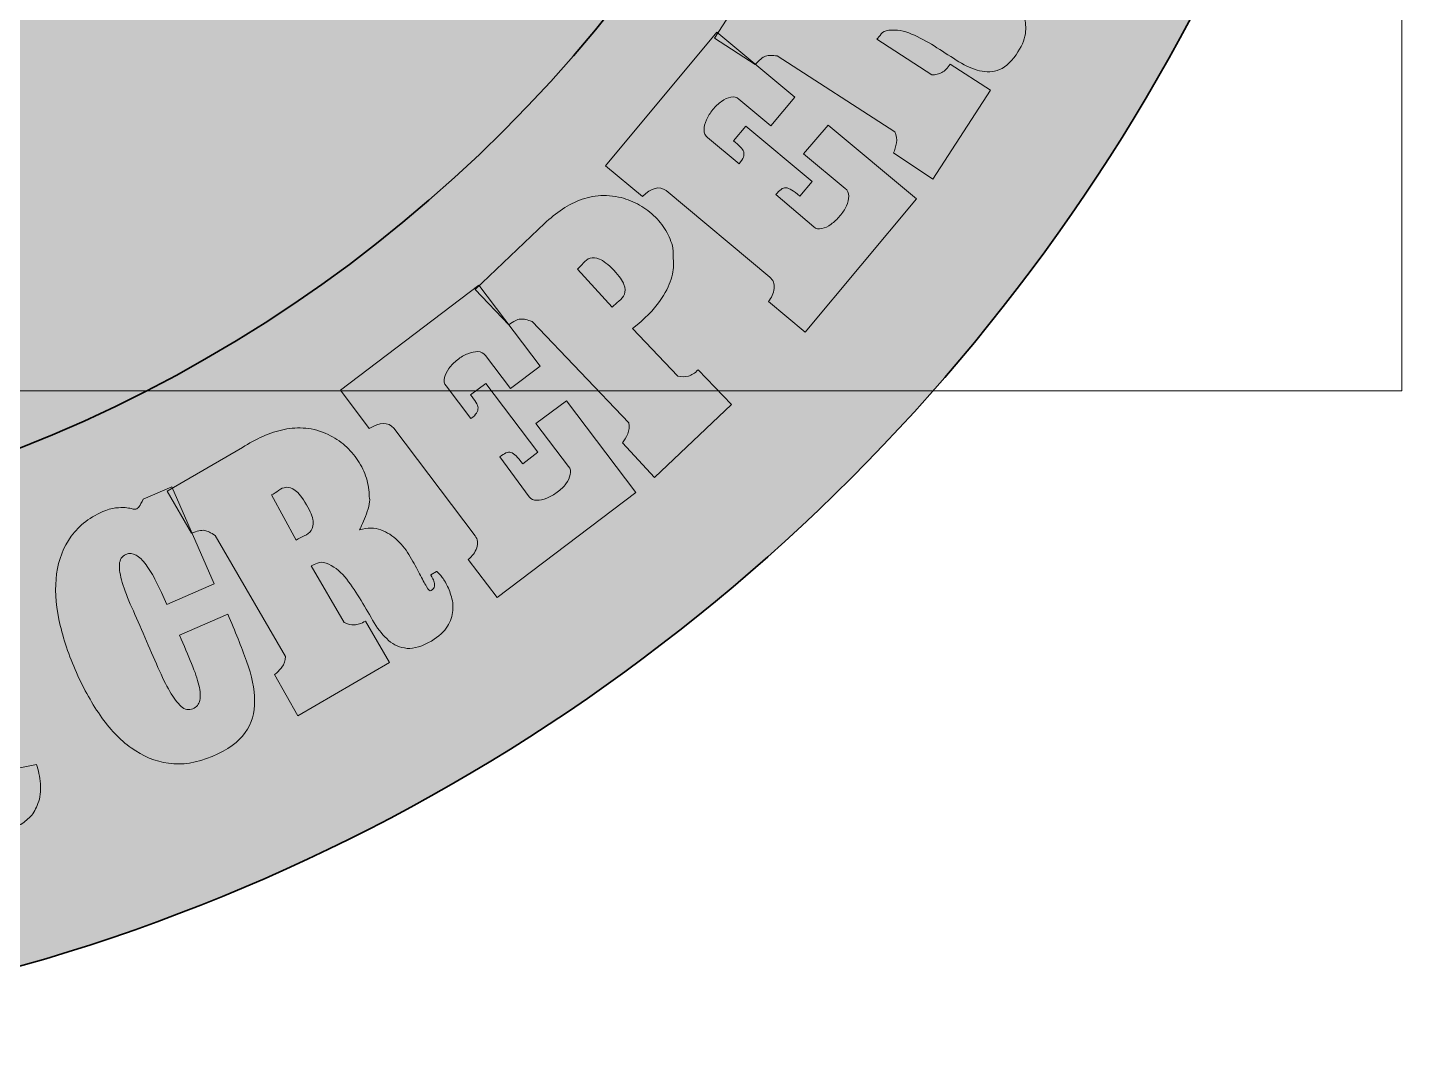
# Model space of a CAD drawing. Header units: millimetres. Extents: x 35 to 157, y -105 to -32.
# Drawn here: x 79.66 to 105.01, y -105.01 to -86.5 of the extents above; entities that cross this region are included whole.
import ezdxf

# ---------------------------------------------------------------- set-up
doc = ezdxf.new("R2010")
doc.units = ezdxf.units.MM
doc.header["$MEASUREMENT"] = 0
doc.layers.add('Layer 1', color=7, linetype='Continuous', lineweight=0)
picture_1 = doc.add_image_def('image1.png', size_in_pixel=(2001, 1330))

# ---------------------------------------------------------------- blocks, each defined once
blk = doc.blocks.new('Block_1')
at = {"layer": 'Layer 1'}
h = blk.add_hatch(color=250, dxfattribs=at)
h.dxf.hatch_style = 2
edge = h.paths.add_edge_path()
edge.add_spline(control_points=[(94.632, -85.755), (94.505, -85.672), (94.405, -85.625), (94.332, -85.614), (94.26, -85.603), (94.202, -85.611), (94.16, -85.638), (94.117, -85.665), (94.083, -85.703), (94.06, -85.753), (94.036, -85.803), (94.009, -85.848), (93.979, -85.887), (93.979, -85.887), (94.759, -86.416), (94.759, -86.416), (94.788, -86.372), (94.82, -86.327), (94.856, -86.28), (94.892, -86.235), (94.914, -86.186), (94.922, -86.134), (94.931, -86.083), (94.914, -86.026), (94.874, -85.965), (94.835, -85.903), (94.754, -85.833), (94.632, -85.755)], knot_values=[0, 0, 0, 0, 1, 1, 1, 2, 2, 2, 3, 3, 3, 4, 4, 4, 5, 5, 5, 6, 6, 6, 7, 7, 7, 8, 8, 8, 9, 9, 9, 9], degree=3, periodic=0)
edge = h.paths.add_edge_path()
edge.add_spline(control_points=[(93.11, -85.35), (93.186, -85.227), (93.267, -85.111), (93.355, -85.001), (93.442, -84.892), (93.538, -84.795), (93.643, -84.712), (93.748, -84.628), (93.862, -84.561), (93.987, -84.512), (94.111, -84.462), (94.251, -84.434), (94.405, -84.429), (94.529, -84.426), (94.651, -84.439), (94.77, -84.47), (94.889, -84.5), (95.001, -84.546), (95.107, -84.606), (95.213, -84.666), (95.308, -84.739), (95.391, -84.824), (95.475, -84.91), (95.541, -85.004), (95.592, -85.108), (95.617, -85.129), (95.637, -85.167), (95.653, -85.223), (95.669, -85.28), (95.681, -85.341), (95.689, -85.407), (95.696, -85.473), (95.702, -85.536), (95.704, -85.597), (95.708, -85.657), (95.709, -85.701), (95.709, -85.726), (95.819, -85.621), (95.936, -85.561), (96.058, -85.548), (96.18, -85.534), (96.3, -85.546), (96.419, -85.583), (96.538, -85.62), (96.652, -85.674), (96.762, -85.745), (96.869, -85.814), (96.966, -85.88), (97.053, -85.943), (97.141, -86.005), (97.214, -86.057), (97.272, -86.097), (97.33, -86.136), (97.367, -86.145), (97.382, -86.121), (97.405, -86.085), (97.411, -86.052), (97.399, -86.021), (97.387, -85.991), (97.37, -85.964), (97.346, -85.943), (97.322, -85.921), (97.299, -85.904), (97.276, -85.891), (97.252, -85.878), (97.242, -85.87), (97.244, -85.867), (97.244, -85.867), (97.31, -85.765), (97.31, -85.765), (97.314, -85.759), (97.341, -85.767), (97.393, -85.787), (97.445, -85.808), (97.503, -85.841), (97.569, -85.886), (97.635, -85.93), (97.7, -85.987), (97.767, -86.057), (97.833, -86.127), (97.882, -86.209), (97.915, -86.301), (97.947, -86.394), (97.956, -86.498), (97.94, -86.613), (97.924, -86.729), (97.867, -86.856), (97.769, -86.995), (97.659, -87.151), (97.544, -87.246), (97.423, -87.281), (97.302, -87.316), (97.179, -87.315), (97.055, -87.276), (96.93, -87.238), (96.803, -87.176), (96.672, -87.092), (96.539, -87.006), (96.404, -86.92), (96.269, -86.834), (96.133, -86.749), (95.996, -86.676), (95.856, -86.615), (95.717, -86.554), (95.577, -86.531), (95.438, -86.546), (95.373, -86.555), (95.327, -86.577), (95.299, -86.614), (95.271, -86.651), (95.244, -86.683), (95.217, -86.712), (95.217, -86.712), (96.226, -87.364), (96.226, -87.364), (96.297, -87.364), (96.359, -87.35), (96.411, -87.32), (96.464, -87.291), (96.514, -87.24), (96.562, -87.166), (96.562, -87.166), (97.299, -87.643), (97.299, -87.643), (97.299, -87.643), (96.245, -89.273), (96.245, -89.273), (96.245, -89.273), (95.522, -88.794), (95.522, -88.794), (95.549, -88.739), (95.568, -88.678), (95.578, -88.609), (95.589, -88.541), (95.58, -88.474), (95.55, -88.408), (95.55, -88.408), (93.395, -87.015), (93.395, -87.015), (93.348, -87.01), (93.308, -87.007), (93.275, -87.007), (93.242, -87.006), (93.21, -87.011), (93.18, -87.021), (93.151, -87.031), (93.121, -87.049), (93.092, -87.074), (93.063, -87.1), (93.03, -87.132), (92.992, -87.171), (92.992, -87.171), (92.246, -86.688), (92.246, -86.688), (92.246, -86.688), (93.11, -85.35), (93.11, -85.35)], knot_values=[0, 0, 0, 0, 1, 1, 1, 2, 2, 2, 3, 3, 3, 4, 4, 4, 5, 5, 5, 6, 6, 6, 7, 7, 7, 8, 8, 8, 9, 9, 9, 10, 10, 10, 11, 11, 11, 12, 12, 12, 13, 13, 13, 14, 14, 14, 15, 15, 15, 16, 16, 16, 17, 17, 17, 18, 18, 18, 19, 19, 19, 20, 20, 20, 21, 21, 21, 22, 22, 22, 23, 23, 23, 24, 24, 24, 25, 25, 25, 26, 26, 26, 27, 27, 27, 28, 28, 28, 29, 29, 29, 30, 30, 30, 31, 31, 31, 32, 32, 32, 33, 33, 33, 34, 34, 34, 35, 35, 35, 36, 36, 36, 37, 37, 37, 38, 38, 38, 39, 39, 39, 40, 40, 40, 41, 41, 41, 42, 42, 42, 43, 43, 43, 44, 44, 44, 45, 45, 45, 46, 46, 46, 47, 47, 47, 48, 48, 48, 49, 49, 49, 50, 50, 50, 51, 51, 51, 52, 52, 52, 52], degree=3, periodic=0)
h = blk.add_hatch(color=250, dxfattribs=at)
h.dxf.hatch_style = 2
edge = h.paths.add_edge_path()
edge.add_spline(control_points=[(92.29, -86.581), (92.29, -86.581), (93.717, -87.771), (93.717, -87.771), (93.717, -87.771), (93.279, -88.295), (93.279, -88.295), (93.279, -88.295), (92.694, -87.807), (92.694, -87.807), (92.651, -87.771), (92.601, -87.759), (92.546, -87.77), (92.491, -87.781), (92.434, -87.807), (92.375, -87.848), (92.316, -87.888), (92.262, -87.938), (92.214, -87.999), (92.165, -88.06), (92.127, -88.123), (92.097, -88.188), (92.068, -88.253), (92.054, -88.315), (92.054, -88.373), (92.054, -88.43), (92.076, -88.477), (92.119, -88.513), (92.119, -88.513), (92.696, -88.994), (92.696, -88.994), (92.737, -88.945), (92.764, -88.904), (92.776, -88.871), (92.787, -88.837), (92.789, -88.805), (92.78, -88.774), (92.771, -88.744), (92.75, -88.713), (92.717, -88.681), (92.684, -88.649), (92.643, -88.612), (92.595, -88.571), (92.595, -88.571), (92.818, -88.303), (92.818, -88.303), (92.818, -88.303), (94.034, -89.316), (94.034, -89.316), (94.034, -89.316), (93.81, -89.585), (93.81, -89.585), (93.75, -89.535), (93.7, -89.497), (93.659, -89.472), (93.618, -89.447), (93.582, -89.434), (93.552, -89.431), (93.521, -89.429), (93.492, -89.439), (93.464, -89.462), (93.436, -89.484), (93.405, -89.516), (93.371, -89.557), (93.371, -89.557), (94.064, -90.147), (94.064, -90.147), (94.105, -90.181), (94.153, -90.192), (94.21, -90.18), (94.266, -90.167), (94.323, -90.14), (94.38, -90.098), (94.438, -90.057), (94.492, -90.007), (94.543, -89.948), (94.594, -89.889), (94.634, -89.828), (94.662, -89.764), (94.69, -89.701), (94.704, -89.64), (94.704, -89.582), (94.704, -89.525), (94.682, -89.478), (94.638, -89.442), (94.638, -89.442), (93.878, -88.808), (93.878, -88.808), (93.878, -88.808), (94.33, -88.282), (94.33, -88.282), (94.33, -88.282), (95.948, -89.631), (95.948, -89.631), (95.948, -89.631), (93.908, -92.078), (93.908, -92.078), (93.908, -92.078), (93.234, -91.516), (93.234, -91.516), (93.292, -91.445), (93.327, -91.365), (93.336, -91.277), (93.346, -91.188), (93.319, -91.118), (93.257, -91.066), (93.257, -91.066), (91.358, -89.484), (91.358, -89.484), (91.233, -89.393), (91.088, -89.428), (90.925, -89.591), (90.925, -89.591), (90.25, -89.029), (90.25, -89.029), (90.25, -89.029), (92.29, -86.581), (92.29, -86.581)], knot_values=[0, 0, 0, 0, 1, 1, 1, 2, 2, 2, 3, 3, 3, 4, 4, 4, 5, 5, 5, 6, 6, 6, 7, 7, 7, 8, 8, 8, 9, 9, 9, 10, 10, 10, 11, 11, 11, 12, 12, 12, 13, 13, 13, 14, 14, 14, 15, 15, 15, 16, 16, 16, 17, 17, 17, 18, 18, 18, 19, 19, 19, 20, 20, 20, 21, 21, 21, 22, 22, 22, 23, 23, 23, 24, 24, 24, 25, 25, 25, 26, 26, 26, 27, 27, 27, 28, 28, 28, 29, 29, 29, 30, 30, 30, 31, 31, 31, 32, 32, 32, 33, 33, 33, 34, 34, 34, 35, 35, 35, 36, 36, 36, 37, 37, 37, 38, 38, 38, 39, 39, 39, 39], degree=3, periodic=0)
h = blk.add_hatch(color=250, dxfattribs=at)
h.dxf.hatch_style = 2
edge = h.paths.add_edge_path()
edge.add_spline(control_points=[(90.4, -90.943), (90.295, -90.834), (90.209, -90.765), (90.141, -90.737), (90.073, -90.709), (90.015, -90.704), (89.967, -90.72), (89.92, -90.736), (89.878, -90.766), (89.844, -90.809), (89.809, -90.852), (89.773, -90.889), (89.734, -90.92), (89.734, -90.92), (90.369, -91.616), (90.369, -91.616), (90.408, -91.58), (90.45, -91.543), (90.495, -91.507), (90.541, -91.471), (90.574, -91.428), (90.594, -91.38), (90.614, -91.332), (90.611, -91.273), (90.587, -91.204), (90.562, -91.135), (90.5, -91.048), (90.4, -90.943)], knot_values=[0, 0, 0, 0, 1, 1, 1, 2, 2, 2, 3, 3, 3, 4, 4, 4, 5, 5, 5, 6, 6, 6, 7, 7, 7, 8, 8, 8, 9, 9, 9, 9], degree=3, periodic=0)
edge = h.paths.add_edge_path()
edge.add_spline(control_points=[(89.014, -90.196), (89.116, -90.094), (89.223, -89.999), (89.333, -89.913), (89.444, -89.827), (89.56, -89.756), (89.681, -89.699), (89.802, -89.642), (89.929, -89.603), (90.061, -89.584), (90.194, -89.565), (90.336, -89.571), (90.488, -89.602), (90.609, -89.627), (90.725, -89.669), (90.833, -89.726), (90.941, -89.783), (91.04, -89.854), (91.129, -89.937), (91.218, -90.02), (91.294, -90.113), (91.355, -90.215), (91.416, -90.318), (91.459, -90.425), (91.484, -90.538), (91.485, -90.606), (91.488, -90.686), (91.495, -90.78), (91.501, -90.874), (91.487, -90.982), (91.45, -91.105), (91.413, -91.227), (91.343, -91.364), (91.238, -91.515), (91.133, -91.666), (90.969, -91.831), (90.746, -92.011), (90.746, -92.011), (91.575, -92.88), (91.575, -92.88), (91.644, -92.896), (91.708, -92.897), (91.766, -92.88), (91.824, -92.864), (91.884, -92.826), (91.948, -92.765), (91.948, -92.765), (92.555, -93.401), (92.555, -93.401), (92.555, -93.401), (91.149, -94.741), (91.149, -94.741), (91.149, -94.741), (90.558, -94.106), (90.558, -94.106), (90.596, -94.059), (90.629, -94.004), (90.655, -93.94), (90.682, -93.876), (90.688, -93.809), (90.675, -93.738), (90.675, -93.738), (88.903, -91.881), (88.903, -91.881), (88.859, -91.865), (88.82, -91.853), (88.788, -91.845), (88.756, -91.837), (88.724, -91.834), (88.693, -91.837), (88.662, -91.84), (88.629, -91.85), (88.595, -91.868), (88.561, -91.886), (88.521, -91.91), (88.475, -91.939), (88.475, -91.939), (87.862, -91.295), (87.862, -91.295), (87.862, -91.295), (89.014, -90.196), (89.014, -90.196)], knot_values=[0, 0, 0, 0, 1, 1, 1, 2, 2, 2, 3, 3, 3, 4, 4, 4, 5, 5, 5, 6, 6, 6, 7, 7, 7, 8, 8, 8, 9, 9, 9, 10, 10, 10, 11, 11, 11, 12, 12, 12, 13, 13, 13, 14, 14, 14, 15, 15, 15, 16, 16, 16, 17, 17, 17, 18, 18, 18, 19, 19, 19, 20, 20, 20, 21, 21, 21, 22, 22, 22, 23, 23, 23, 24, 24, 24, 25, 25, 25, 26, 26, 26, 27, 27, 27, 27], degree=3, periodic=0)
h = blk.add_hatch(color=250, dxfattribs=at)
h.dxf.hatch_style = 2
edge = h.paths.add_edge_path()
edge.add_spline(control_points=[(87.931, -91.218), (87.931, -91.218), (89.052, -92.699), (89.052, -92.699), (89.052, -92.699), (88.508, -93.11), (88.508, -93.11), (88.508, -93.11), (88.048, -92.503), (88.048, -92.503), (88.014, -92.458), (87.968, -92.435), (87.912, -92.433), (87.856, -92.432), (87.794, -92.444), (87.727, -92.47), (87.661, -92.496), (87.597, -92.533), (87.536, -92.581), (87.476, -92.63), (87.424, -92.682), (87.381, -92.739), (87.337, -92.796), (87.309, -92.853), (87.297, -92.909), (87.284, -92.965), (87.294, -93.016), (87.329, -93.061), (87.329, -93.061), (87.782, -93.66), (87.782, -93.66), (87.833, -93.622), (87.868, -93.587), (87.887, -93.557), (87.906, -93.527), (87.915, -93.496), (87.913, -93.464), (87.911, -93.433), (87.898, -93.398), (87.873, -93.359), (87.848, -93.32), (87.816, -93.275), (87.778, -93.225), (87.778, -93.225), (88.056, -93.014), (88.056, -93.014), (88.056, -93.014), (89.011, -94.275), (89.011, -94.275), (89.011, -94.275), (88.733, -94.486), (88.733, -94.486), (88.686, -94.425), (88.645, -94.377), (88.611, -94.343), (88.577, -94.309), (88.545, -94.288), (88.516, -94.279), (88.487, -94.27), (88.456, -94.273), (88.424, -94.289), (88.392, -94.304), (88.354, -94.328), (88.312, -94.36), (88.312, -94.36), (88.853, -95.092), (88.853, -95.092), (88.885, -95.134), (88.93, -95.156), (88.988, -95.156), (89.046, -95.157), (89.107, -95.143), (89.173, -95.116), (89.238, -95.088), (89.302, -95.052), (89.365, -95.006), (89.428, -94.961), (89.481, -94.91), (89.523, -94.854), (89.564, -94.798), (89.591, -94.743), (89.604, -94.686), (89.617, -94.63), (89.607, -94.58), (89.572, -94.534), (89.572, -94.534), (88.975, -93.746), (88.975, -93.746), (88.975, -93.746), (89.534, -93.336), (89.534, -93.336), (89.534, -93.336), (90.805, -95.015), (90.805, -95.015), (90.805, -95.015), (88.265, -96.937), (88.265, -96.937), (88.265, -96.937), (87.735, -96.237), (87.735, -96.237), (87.808, -96.182), (87.86, -96.112), (87.889, -96.028), (87.918, -95.944), (87.908, -95.869), (87.859, -95.805), (87.859, -95.805), (86.368, -93.834), (86.368, -93.834), (86.266, -93.717), (86.117, -93.719), (85.921, -93.841), (85.921, -93.841), (85.391, -93.14), (85.391, -93.14), (85.391, -93.14), (87.931, -91.218), (87.931, -91.218)], knot_values=[0, 0, 0, 0, 1, 1, 1, 2, 2, 2, 3, 3, 3, 4, 4, 4, 5, 5, 5, 6, 6, 6, 7, 7, 7, 8, 8, 8, 9, 9, 9, 10, 10, 10, 11, 11, 11, 12, 12, 12, 13, 13, 13, 14, 14, 14, 15, 15, 15, 16, 16, 16, 17, 17, 17, 18, 18, 18, 19, 19, 19, 20, 20, 20, 21, 21, 21, 22, 22, 22, 23, 23, 23, 24, 24, 24, 25, 25, 25, 26, 26, 26, 27, 27, 27, 28, 28, 28, 29, 29, 29, 30, 30, 30, 31, 31, 31, 32, 32, 32, 33, 33, 33, 34, 34, 34, 35, 35, 35, 36, 36, 36, 37, 37, 37, 38, 38, 38, 39, 39, 39, 39], degree=3, periodic=0)
h = blk.add_hatch(color=250, dxfattribs=at)
h.dxf.hatch_style = 2
edge = h.paths.add_edge_path()
edge.add_spline(control_points=[(84.77, -95.236), (84.694, -95.105), (84.626, -95.018), (84.566, -94.975), (84.506, -94.932), (84.452, -94.913), (84.401, -94.918), (84.351, -94.923), (84.304, -94.942), (84.26, -94.975), (84.216, -95.009), (84.172, -95.037), (84.128, -95.058), (84.128, -95.058), (84.583, -95.884), (84.583, -95.884), (84.629, -95.857), (84.678, -95.831), (84.731, -95.806), (84.784, -95.782), (84.826, -95.749), (84.856, -95.706), (84.887, -95.664), (84.898, -95.606), (84.891, -95.533), (84.883, -95.46), (84.843, -95.361), (84.77, -95.236)], knot_values=[0, 0, 0, 0, 1, 1, 1, 2, 2, 2, 3, 3, 3, 4, 4, 4, 5, 5, 5, 6, 6, 6, 7, 7, 7, 8, 8, 8, 9, 9, 9, 9], degree=3, periodic=0)
edge = h.paths.add_edge_path()
edge.add_spline(control_points=[(83.596, -94.186), (83.719, -94.111), (83.845, -94.044), (83.972, -93.986), (84.1, -93.928), (84.229, -93.885), (84.36, -93.858), (84.491, -93.831), (84.624, -93.823), (84.757, -93.835), (84.891, -93.848), (85.028, -93.886), (85.168, -93.952), (85.28, -94.005), (85.382, -94.072), (85.475, -94.153), (85.567, -94.234), (85.646, -94.326), (85.713, -94.427), (85.781, -94.529), (85.832, -94.637), (85.868, -94.75), (85.904, -94.864), (85.92, -94.979), (85.918, -95.095), (85.931, -95.124), (85.932, -95.168), (85.921, -95.225), (85.909, -95.283), (85.892, -95.343), (85.869, -95.405), (85.846, -95.467), (85.822, -95.526), (85.797, -95.581), (85.772, -95.637), (85.754, -95.676), (85.743, -95.699), (85.889, -95.655), (86.019, -95.654), (86.134, -95.698), (86.249, -95.741), (86.351, -95.806), (86.44, -95.893), (86.53, -95.98), (86.607, -96.08), (86.673, -96.193), (86.737, -96.302), (86.793, -96.405), (86.843, -96.501), (86.892, -96.596), (86.934, -96.675), (86.968, -96.737), (87.002, -96.799), (87.031, -96.823), (87.055, -96.809), (87.092, -96.787), (87.112, -96.76), (87.116, -96.728), (87.119, -96.695), (87.115, -96.664), (87.104, -96.634), (87.092, -96.604), (87.079, -96.577), (87.064, -96.555), (87.05, -96.533), (87.044, -96.522), (87.047, -96.52), (87.047, -96.52), (87.152, -96.459), (87.152, -96.459), (87.158, -96.455), (87.18, -96.474), (87.216, -96.516), (87.253, -96.558), (87.29, -96.614), (87.329, -96.683), (87.367, -96.753), (87.4, -96.834), (87.427, -96.926), (87.454, -97.018), (87.461, -97.113), (87.448, -97.211), (87.436, -97.308), (87.396, -97.404), (87.329, -97.5), (87.263, -97.596), (87.154, -97.684), (87.004, -97.763), (86.836, -97.852), (86.69, -97.885), (86.566, -97.861), (86.442, -97.838), (86.333, -97.78), (86.24, -97.69), (86.146, -97.6), (86.061, -97.487), (85.983, -97.353), (85.903, -97.216), (85.822, -97.078), (85.739, -96.94), (85.657, -96.802), (85.568, -96.675), (85.471, -96.558), (85.374, -96.441), (85.26, -96.357), (85.129, -96.307), (85.068, -96.285), (85.016, -96.285), (84.975, -96.305), (84.933, -96.325), (84.894, -96.341), (84.857, -96.354), (84.857, -96.354), (85.461, -97.393), (85.461, -97.393), (85.525, -97.425), (85.587, -97.44), (85.646, -97.438), (85.706, -97.436), (85.774, -97.413), (85.851, -97.368), (85.851, -97.368), (86.292, -98.128), (86.292, -98.128), (86.292, -98.128), (84.614, -99.104), (84.614, -99.104), (84.614, -99.104), (84.186, -98.349), (84.186, -98.349), (84.235, -98.312), (84.279, -98.266), (84.32, -98.21), (84.361, -98.154), (84.383, -98.089), (84.386, -98.018), (84.386, -98.018), (83.096, -95.799), (83.096, -95.799), (83.056, -95.774), (83.022, -95.753), (82.992, -95.737), (82.963, -95.722), (82.933, -95.712), (82.902, -95.708), (82.87, -95.703), (82.836, -95.706), (82.799, -95.715), (82.762, -95.725), (82.717, -95.738), (82.666, -95.756), (82.666, -95.756), (82.219, -94.987), (82.219, -94.987), (82.219, -94.987), (83.596, -94.186), (83.596, -94.186)], knot_values=[0, 0, 0, 0, 1, 1, 1, 2, 2, 2, 3, 3, 3, 4, 4, 4, 5, 5, 5, 6, 6, 6, 7, 7, 7, 8, 8, 8, 9, 9, 9, 10, 10, 10, 11, 11, 11, 12, 12, 12, 13, 13, 13, 14, 14, 14, 15, 15, 15, 16, 16, 16, 17, 17, 17, 18, 18, 18, 19, 19, 19, 20, 20, 20, 21, 21, 21, 22, 22, 22, 23, 23, 23, 24, 24, 24, 25, 25, 25, 26, 26, 26, 27, 27, 27, 28, 28, 28, 29, 29, 29, 30, 30, 30, 31, 31, 31, 32, 32, 32, 33, 33, 33, 34, 34, 34, 35, 35, 35, 36, 36, 36, 37, 37, 37, 38, 38, 38, 39, 39, 39, 40, 40, 40, 41, 41, 41, 42, 42, 42, 43, 43, 43, 44, 44, 44, 45, 45, 45, 46, 46, 46, 47, 47, 47, 48, 48, 48, 49, 49, 49, 50, 50, 50, 51, 51, 51, 52, 52, 52, 52], degree=3, periodic=0)
h = blk.add_hatch(color=250, dxfattribs=at)
h.dxf.hatch_style = 2
edge = h.paths.add_edge_path()
edge.add_spline(control_points=[(82.213, -97.063), (82.147, -96.911), (82.082, -96.772), (82.019, -96.648), (81.955, -96.524), (81.893, -96.42), (81.832, -96.337), (81.771, -96.254), (81.71, -96.195), (81.649, -96.16), (81.587, -96.125), (81.526, -96.121), (81.464, -96.147), (81.39, -96.179), (81.35, -96.24), (81.344, -96.329), (81.339, -96.418), (81.356, -96.53), (81.397, -96.664), (81.438, -96.798), (81.496, -96.95), (81.571, -97.119), (81.646, -97.288), (81.726, -97.47), (81.81, -97.664), (81.894, -97.858), (81.974, -98.043), (82.05, -98.218), (82.125, -98.389), (82.197, -98.536), (82.267, -98.657), (82.337, -98.779), (82.406, -98.87), (82.475, -98.93), (82.543, -98.991), (82.615, -99.005), (82.689, -98.973), (82.76, -98.942), (82.803, -98.891), (82.818, -98.819), (82.833, -98.747), (82.827, -98.656), (82.8, -98.544), (82.773, -98.433), (82.728, -98.301), (82.666, -98.147), (82.603, -97.994), (82.529, -97.82), (82.445, -97.625), (82.445, -97.625), (83.329, -97.243), (83.329, -97.243), (83.464, -97.553), (83.579, -97.841), (83.674, -98.105), (83.769, -98.37), (83.818, -98.611), (83.82, -98.829), (83.823, -99.047), (83.765, -99.241), (83.649, -99.411), (83.532, -99.58), (83.33, -99.726), (83.044, -99.846), (82.758, -99.966), (82.492, -100.008), (82.246, -99.973), (81.999, -99.937), (81.772, -99.844), (81.562, -99.692), (81.352, -99.541), (81.161, -99.341), (80.99, -99.092), (80.819, -98.844), (80.666, -98.564), (80.531, -98.253), (80.397, -97.942), (80.298, -97.637), (80.236, -97.337), (80.173, -97.038), (80.159, -96.759), (80.194, -96.502), (80.228, -96.245), (80.317, -96.016), (80.461, -95.815), (80.605, -95.614), (80.815, -95.456), (81.092, -95.34), (81.183, -95.312), (81.261, -95.295), (81.324, -95.291), (81.387, -95.287), (81.44, -95.287), (81.48, -95.293), (81.521, -95.298), (81.554, -95.305), (81.579, -95.313), (81.604, -95.322), (81.626, -95.323), (81.646, -95.316), (81.666, -95.309), (81.686, -95.293), (81.706, -95.267), (81.725, -95.241), (81.75, -95.197), (81.781, -95.134), (81.781, -95.134), (82.305, -94.907), (82.305, -94.907), (82.305, -94.907), (83.077, -96.688), (83.077, -96.688), (83.077, -96.688), (82.213, -97.063), (82.213, -97.063)], knot_values=[0, 0, 0, 0, 1, 1, 1, 2, 2, 2, 3, 3, 3, 4, 4, 4, 5, 5, 5, 6, 6, 6, 7, 7, 7, 8, 8, 8, 9, 9, 9, 10, 10, 10, 11, 11, 11, 12, 12, 12, 13, 13, 13, 14, 14, 14, 15, 15, 15, 16, 16, 16, 17, 17, 17, 18, 18, 18, 19, 19, 19, 20, 20, 20, 21, 21, 21, 22, 22, 22, 23, 23, 23, 24, 24, 24, 25, 25, 25, 26, 26, 26, 27, 27, 27, 28, 28, 28, 29, 29, 29, 30, 30, 30, 31, 31, 31, 32, 32, 32, 33, 33, 33, 34, 34, 34, 35, 35, 35, 36, 36, 36, 37, 37, 37, 38, 38, 38, 38], degree=3, periodic=0)
h = blk.add_hatch(color=250, dxfattribs=at)
h.dxf.hatch_style = 2
edge = h.paths.add_edge_path()
edge.add_spline(control_points=[(77.077, -97.502), (77.048, -97.517), (77.02, -97.536), (76.994, -97.559), (76.967, -97.583), (76.944, -97.608), (76.926, -97.635), (76.907, -97.662), (76.898, -97.69), (76.896, -97.719), (76.895, -97.749), (76.907, -97.777), (76.932, -97.803), (76.932, -97.803), (77.249, -98.151), (77.249, -98.151), (77.292, -98.067), (77.322, -97.984), (77.337, -97.903), (77.352, -97.823), (77.352, -97.751), (77.337, -97.69), (77.323, -97.628), (77.293, -97.579), (77.249, -97.543), (77.205, -97.508), (77.148, -97.494), (77.077, -97.502)], knot_values=[0, 0, 0, 0, 1, 1, 1, 2, 2, 2, 3, 3, 3, 4, 4, 4, 5, 5, 5, 6, 6, 6, 7, 7, 7, 8, 8, 8, 9, 9, 9, 9], degree=3, periodic=0)
edge = h.paths.add_edge_path()
edge.add_spline(control_points=[(76.842, -99.732), (76.842, -99.732), (76.761, -99.819), (76.761, -99.819), (76.761, -99.819), (76.698, -99.912), (76.698, -99.912), (76.669, -100.037), (76.671, -100.16), (76.703, -100.283), (76.735, -100.402), (76.789, -100.516), (76.865, -100.624), (76.95, -100.74), (77.053, -100.83), (77.175, -100.894), (77.296, -100.959), (77.43, -100.981), (77.578, -100.96), (77.613, -100.94), (77.644, -100.916), (77.671, -100.889), (77.699, -100.861), (77.725, -100.821), (77.751, -100.766), (77.751, -100.766), (76.842, -99.732), (76.842, -99.732)], knot_values=[0, 0, 0, 0, 1, 1, 1, 2, 2, 2, 3, 3, 3, 4, 4, 4, 5, 5, 5, 6, 6, 6, 7, 7, 7, 8, 8, 8, 9, 9, 9, 9], degree=3, periodic=0)
edge = h.paths.add_edge_path()
edge.add_spline(control_points=[(77.521, -97.05), (77.575, -97.09), (77.627, -97.131), (77.677, -97.173), (77.726, -97.214), (77.771, -97.26), (77.811, -97.309), (77.852, -97.359), (77.889, -97.415), (77.922, -97.477), (77.955, -97.54), (77.983, -97.615), (78.006, -97.704), (78.031, -97.811), (78.036, -97.91), (78.022, -98.001), (78.008, -98.092), (77.983, -98.18), (77.947, -98.264), (77.911, -98.349), (77.872, -98.431), (77.829, -98.512), (77.787, -98.592), (77.749, -98.672), (77.714, -98.75), (77.714, -98.75), (78.048, -99.122), (78.048, -99.122), (78.066, -99.037), (78.091, -98.949), (78.124, -98.858), (78.156, -98.767), (78.199, -98.682), (78.253, -98.602), (78.306, -98.522), (78.372, -98.454), (78.45, -98.396), (78.528, -98.34), (78.623, -98.303), (78.736, -98.288), (78.86, -98.273), (78.969, -98.284), (79.063, -98.322), (79.156, -98.359), (79.238, -98.419), (79.308, -98.503), (79.343, -98.541), (79.376, -98.587), (79.405, -98.642), (79.434, -98.696), (79.456, -98.752), (79.471, -98.81), (79.486, -98.865), (79.494, -98.919), (79.495, -98.973), (79.497, -99.028), (79.488, -99.074), (79.469, -99.112), (79.442, -99.174), (79.402, -99.226), (79.35, -99.269), (79.297, -99.312), (79.235, -99.342), (79.165, -99.357), (79.094, -99.372), (79.015, -99.369), (78.93, -99.348), (78.844, -99.327), (78.755, -99.283), (78.665, -99.216), (78.639, -99.285), (78.622, -99.332), (78.615, -99.358), (78.607, -99.383), (78.601, -99.405), (78.596, -99.423), (78.592, -99.44), (78.586, -99.464), (78.579, -99.493), (78.572, -99.522), (78.557, -99.574), (78.533, -99.65), (78.533, -99.65), (79.124, -100.227), (79.124, -100.227), (79.165, -100.282), (79.199, -100.317), (79.229, -100.333), (79.259, -100.349), (79.285, -100.356), (79.306, -100.354), (79.327, -100.352), (79.342, -100.344), (79.351, -100.328), (79.36, -100.313), (79.365, -100.302), (79.367, -100.294), (79.385, -100.282), (79.395, -100.254), (79.396, -100.21), (79.397, -100.165), (79.398, -100.123), (79.398, -100.083), (79.398, -100.083), (79.823, -99.992), (79.823, -99.992), (79.84, -100.042), (79.856, -100.099), (79.87, -100.16), (79.885, -100.222), (79.895, -100.285), (79.899, -100.35), (79.903, -100.415), (79.902, -100.478), (79.895, -100.54), (79.887, -100.602), (79.872, -100.658), (79.849, -100.708), (79.819, -100.803), (79.775, -100.883), (79.715, -100.946), (79.655, -101.01), (79.585, -101.064), (79.506, -101.108), (79.427, -101.153), (79.34, -101.19), (79.248, -101.218), (79.155, -101.246), (79.061, -101.269), (78.967, -101.287), (78.904, -101.296), (78.842, -101.293), (78.781, -101.276), (78.72, -101.259), (78.659, -101.237), (78.597, -101.21), (78.535, -101.182), (78.475, -101.152), (78.416, -101.118), (78.358, -101.084), (78.302, -101.055), (78.248, -101.029), (78.222, -101.098), (78.171, -101.171), (78.095, -101.25), (78.02, -101.328), (77.929, -101.402), (77.825, -101.469), (77.721, -101.537), (77.608, -101.593), (77.486, -101.636), (77.364, -101.679), (77.245, -101.7), (77.128, -101.698), (76.951, -101.694), (76.785, -101.65), (76.63, -101.567), (76.475, -101.484), (76.356, -101.375), (76.273, -101.24), (76.177, -101.113), (76.101, -100.973), (76.047, -100.821), (75.992, -100.67), (75.964, -100.53), (75.963, -100.403), (75.958, -100.287), (75.971, -100.177), (76.004, -100.072), (76.036, -99.967), (76.08, -99.865), (76.134, -99.769), (76.189, -99.672), (76.251, -99.58), (76.321, -99.492), (76.391, -99.404), (76.46, -99.32), (76.53, -99.239), (76.401, -99.11), (76.296, -98.965), (76.216, -98.806), (76.135, -98.647), (76.082, -98.483), (76.058, -98.314), (76.033, -98.145), (76.037, -97.976), (76.068, -97.807), (76.1, -97.638), (76.164, -97.479), (76.259, -97.33), (76.32, -97.241), (76.402, -97.163), (76.507, -97.097), (76.612, -97.031), (76.724, -96.983), (76.844, -96.953), (76.963, -96.923), (77.083, -96.915), (77.204, -96.928), (77.324, -96.942), (77.43, -96.983), (77.521, -97.05)], knot_values=[0, 0, 0, 0, 1, 1, 1, 2, 2, 2, 3, 3, 3, 4, 4, 4, 5, 5, 5, 6, 6, 6, 7, 7, 7, 8, 8, 8, 9, 9, 9, 10, 10, 10, 11, 11, 11, 12, 12, 12, 13, 13, 13, 14, 14, 14, 15, 15, 15, 16, 16, 16, 17, 17, 17, 18, 18, 18, 19, 19, 19, 20, 20, 20, 21, 21, 21, 22, 22, 22, 23, 23, 23, 24, 24, 24, 25, 25, 25, 26, 26, 26, 27, 27, 27, 28, 28, 28, 29, 29, 29, 30, 30, 30, 31, 31, 31, 32, 32, 32, 33, 33, 33, 34, 34, 34, 35, 35, 35, 36, 36, 36, 37, 37, 37, 38, 38, 38, 39, 39, 39, 40, 40, 40, 41, 41, 41, 42, 42, 42, 43, 43, 43, 44, 44, 44, 45, 45, 45, 46, 46, 46, 47, 47, 47, 48, 48, 48, 49, 49, 49, 50, 50, 50, 51, 51, 51, 52, 52, 52, 53, 53, 53, 54, 54, 54, 55, 55, 55, 56, 56, 56, 57, 57, 57, 58, 58, 58, 59, 59, 59, 60, 60, 60, 61, 61, 61, 62, 62, 62, 63, 63, 63, 64, 64, 64, 65, 65, 65, 66, 66, 66, 67, 67, 67, 67], degree=3, periodic=0)
for points, knots in [([(93.11, -85.35), (93.186, -85.227), (93.267, -85.111), (93.355, -85.001), (93.442, -84.892), (93.538, -84.795), (93.643, -84.712), (93.748, -84.628), (93.862, -84.561), (93.987, -84.512), (94.111, -84.462), (94.251, -84.434), (94.405, -84.429), (94.529, -84.426), (94.651, -84.439), (94.77, -84.47), (94.889, -84.5), (95.001, -84.546), (95.107, -84.606), (95.213, -84.666), (95.308, -84.739), (95.391, -84.824), (95.475, -84.91), (95.541, -85.004), (95.592, -85.108), (95.617, -85.129), (95.637, -85.167), (95.653, -85.223), (95.669, -85.28), (95.681, -85.341), (95.689, -85.407), (95.696, -85.473), (95.702, -85.536), (95.704, -85.597), (95.708, -85.657), (95.709, -85.701), (95.709, -85.726), (95.819, -85.621), (95.936, -85.561), (96.058, -85.548), (96.18, -85.534), (96.3, -85.546), (96.419, -85.583), (96.538, -85.62), (96.652, -85.674), (96.762, -85.745), (96.869, -85.814), (96.966, -85.88), (97.053, -85.943), (97.141, -86.005), (97.214, -86.057), (97.272, -86.097), (97.33, -86.136), (97.367, -86.145), (97.382, -86.121), (97.405, -86.085), (97.411, -86.052), (97.399, -86.021), (97.387, -85.991), (97.37, -85.964), (97.346, -85.943), (97.322, -85.921), (97.299, -85.904), (97.276, -85.891), (97.252, -85.878), (97.242, -85.87), (97.244, -85.867), (97.244, -85.867), (97.31, -85.765), (97.31, -85.765), (97.314, -85.759), (97.341, -85.767), (97.393, -85.787), (97.445, -85.808), (97.503, -85.841), (97.569, -85.886), (97.635, -85.93), (97.7, -85.987), (97.767, -86.057), (97.833, -86.127), (97.882, -86.209), (97.915, -86.301), (97.947, -86.394), (97.956, -86.498), (97.94, -86.613), (97.924, -86.729), (97.867, -86.856), (97.769, -86.995), (97.659, -87.151), (97.544, -87.246), (97.423, -87.281), (97.302, -87.316), (97.179, -87.315), (97.055, -87.276), (96.93, -87.238), (96.803, -87.176), (96.672, -87.092), (96.539, -87.006), (96.404, -86.92), (96.269, -86.834), (96.133, -86.749), (95.996, -86.676), (95.856, -86.615), (95.717, -86.554), (95.577, -86.531), (95.438, -86.546), (95.373, -86.555), (95.327, -86.577), (95.299, -86.614), (95.271, -86.651), (95.244, -86.683), (95.217, -86.712), (95.217, -86.712), (96.226, -87.364), (96.226, -87.364), (96.297, -87.364), (96.359, -87.35), (96.411, -87.32), (96.464, -87.291), (96.514, -87.24), (96.562, -87.166), (96.562, -87.166), (97.299, -87.643), (97.299, -87.643), (97.299, -87.643), (96.245, -89.273), (96.245, -89.273), (96.245, -89.273), (95.522, -88.794), (95.522, -88.794), (95.549, -88.739), (95.568, -88.678), (95.578, -88.609), (95.589, -88.541), (95.58, -88.474), (95.55, -88.408), (95.55, -88.408), (93.395, -87.015), (93.395, -87.015), (93.348, -87.01), (93.308, -87.007), (93.275, -87.007), (93.242, -87.006), (93.21, -87.011), (93.18, -87.021), (93.151, -87.031), (93.121, -87.049), (93.092, -87.074), (93.063, -87.1), (93.03, -87.132), (92.992, -87.171), (92.992, -87.171), (92.246, -86.688), (92.246, -86.688), (92.246, -86.688), (93.11, -85.35), (93.11, -85.35)], [0, 0, 0, 0, 1, 1, 1, 2, 2, 2, 3, 3, 3, 4, 4, 4, 5, 5, 5, 6, 6, 6, 7, 7, 7, 8, 8, 8, 9, 9, 9, 10, 10, 10, 11, 11, 11, 12, 12, 12, 13, 13, 13, 14, 14, 14, 15, 15, 15, 16, 16, 16, 17, 17, 17, 18, 18, 18, 19, 19, 19, 20, 20, 20, 21, 21, 21, 22, 22, 22, 23, 23, 23, 24, 24, 24, 25, 25, 25, 26, 26, 26, 27, 27, 27, 28, 28, 28, 29, 29, 29, 30, 30, 30, 31, 31, 31, 32, 32, 32, 33, 33, 33, 34, 34, 34, 35, 35, 35, 36, 36, 36, 37, 37, 37, 38, 38, 38, 39, 39, 39, 40, 40, 40, 41, 41, 41, 42, 42, 42, 43, 43, 43, 44, 44, 44, 45, 45, 45, 46, 46, 46, 47, 47, 47, 48, 48, 48, 49, 49, 49, 50, 50, 50, 51, 51, 51, 52, 52, 52, 52]), ([(92.29, -86.581), (92.29, -86.581), (93.717, -87.771), (93.717, -87.771), (93.717, -87.771), (93.279, -88.295), (93.279, -88.295), (93.279, -88.295), (92.694, -87.807), (92.694, -87.807), (92.651, -87.771), (92.601, -87.759), (92.546, -87.77), (92.491, -87.781), (92.434, -87.807), (92.375, -87.848), (92.316, -87.888), (92.262, -87.938), (92.214, -87.999), (92.165, -88.06), (92.127, -88.123), (92.097, -88.188), (92.068, -88.253), (92.054, -88.315), (92.054, -88.373), (92.054, -88.43), (92.076, -88.477), (92.119, -88.513), (92.119, -88.513), (92.696, -88.994), (92.696, -88.994), (92.737, -88.945), (92.764, -88.904), (92.776, -88.871), (92.787, -88.837), (92.789, -88.805), (92.78, -88.774), (92.771, -88.744), (92.75, -88.713), (92.717, -88.681), (92.684, -88.649), (92.643, -88.612), (92.595, -88.571), (92.595, -88.571), (92.818, -88.303), (92.818, -88.303), (92.818, -88.303), (94.034, -89.316), (94.034, -89.316), (94.034, -89.316), (93.81, -89.585), (93.81, -89.585), (93.75, -89.535), (93.7, -89.497), (93.659, -89.472), (93.618, -89.447), (93.582, -89.434), (93.552, -89.431), (93.521, -89.429), (93.492, -89.439), (93.464, -89.462), (93.436, -89.484), (93.405, -89.516), (93.371, -89.557), (93.371, -89.557), (94.064, -90.147), (94.064, -90.147), (94.105, -90.181), (94.153, -90.192), (94.21, -90.18), (94.266, -90.167), (94.323, -90.14), (94.38, -90.098), (94.438, -90.057), (94.492, -90.007), (94.543, -89.948), (94.594, -89.889), (94.634, -89.828), (94.662, -89.764), (94.69, -89.701), (94.704, -89.64), (94.704, -89.582), (94.704, -89.525), (94.682, -89.478), (94.638, -89.442), (94.638, -89.442), (93.878, -88.808), (93.878, -88.808), (93.878, -88.808), (94.33, -88.282), (94.33, -88.282), (94.33, -88.282), (95.948, -89.631), (95.948, -89.631), (95.948, -89.631), (93.908, -92.078), (93.908, -92.078), (93.908, -92.078), (93.234, -91.516), (93.234, -91.516), (93.292, -91.445), (93.327, -91.365), (93.336, -91.277), (93.346, -91.188), (93.319, -91.118), (93.257, -91.066), (93.257, -91.066), (91.358, -89.484), (91.358, -89.484), (91.233, -89.393), (91.088, -89.428), (90.925, -89.591), (90.925, -89.591), (90.25, -89.029), (90.25, -89.029), (90.25, -89.029), (92.29, -86.581), (92.29, -86.581)], [0, 0, 0, 0, 1, 1, 1, 2, 2, 2, 3, 3, 3, 4, 4, 4, 5, 5, 5, 6, 6, 6, 7, 7, 7, 8, 8, 8, 9, 9, 9, 10, 10, 10, 11, 11, 11, 12, 12, 12, 13, 13, 13, 14, 14, 14, 15, 15, 15, 16, 16, 16, 17, 17, 17, 18, 18, 18, 19, 19, 19, 20, 20, 20, 21, 21, 21, 22, 22, 22, 23, 23, 23, 24, 24, 24, 25, 25, 25, 26, 26, 26, 27, 27, 27, 28, 28, 28, 29, 29, 29, 30, 30, 30, 31, 31, 31, 32, 32, 32, 33, 33, 33, 34, 34, 34, 35, 35, 35, 36, 36, 36, 37, 37, 37, 38, 38, 38, 39, 39, 39, 39]), ([(89.014, -90.196), (89.116, -90.094), (89.223, -89.999), (89.333, -89.913), (89.444, -89.827), (89.56, -89.756), (89.681, -89.699), (89.802, -89.642), (89.929, -89.603), (90.061, -89.584), (90.194, -89.565), (90.336, -89.571), (90.488, -89.602), (90.609, -89.627), (90.725, -89.669), (90.833, -89.726), (90.941, -89.783), (91.04, -89.854), (91.129, -89.937), (91.218, -90.02), (91.294, -90.113), (91.355, -90.215), (91.416, -90.318), (91.459, -90.425), (91.484, -90.538), (91.485, -90.606), (91.488, -90.686), (91.495, -90.78), (91.501, -90.874), (91.487, -90.982), (91.45, -91.105), (91.413, -91.227), (91.343, -91.364), (91.238, -91.515), (91.133, -91.666), (90.969, -91.831), (90.746, -92.011), (90.746, -92.011), (91.575, -92.88), (91.575, -92.88), (91.644, -92.896), (91.708, -92.897), (91.766, -92.88), (91.824, -92.864), (91.884, -92.826), (91.948, -92.765), (91.948, -92.765), (92.555, -93.401), (92.555, -93.401), (92.555, -93.401), (91.149, -94.741), (91.149, -94.741), (91.149, -94.741), (90.558, -94.106), (90.558, -94.106), (90.596, -94.059), (90.629, -94.004), (90.655, -93.94), (90.682, -93.876), (90.688, -93.809), (90.675, -93.738), (90.675, -93.738), (88.903, -91.881), (88.903, -91.881), (88.859, -91.865), (88.82, -91.853), (88.788, -91.845), (88.756, -91.837), (88.724, -91.834), (88.693, -91.837), (88.662, -91.84), (88.629, -91.85), (88.595, -91.868), (88.561, -91.886), (88.521, -91.91), (88.475, -91.939), (88.475, -91.939), (87.862, -91.295), (87.862, -91.295), (87.862, -91.295), (89.014, -90.196), (89.014, -90.196)], [0, 0, 0, 0, 1, 1, 1, 2, 2, 2, 3, 3, 3, 4, 4, 4, 5, 5, 5, 6, 6, 6, 7, 7, 7, 8, 8, 8, 9, 9, 9, 10, 10, 10, 11, 11, 11, 12, 12, 12, 13, 13, 13, 14, 14, 14, 15, 15, 15, 16, 16, 16, 17, 17, 17, 18, 18, 18, 19, 19, 19, 20, 20, 20, 21, 21, 21, 22, 22, 22, 23, 23, 23, 24, 24, 24, 25, 25, 25, 26, 26, 26, 27, 27, 27, 27]), ([(90.4, -90.943), (90.295, -90.834), (90.209, -90.765), (90.141, -90.737), (90.073, -90.709), (90.015, -90.704), (89.967, -90.72), (89.92, -90.736), (89.878, -90.766), (89.844, -90.809), (89.809, -90.852), (89.773, -90.889), (89.734, -90.92), (89.734, -90.92), (90.369, -91.616), (90.369, -91.616), (90.408, -91.58), (90.45, -91.543), (90.495, -91.507), (90.541, -91.471), (90.574, -91.428), (90.594, -91.38), (90.614, -91.332), (90.611, -91.273), (90.587, -91.204), (90.562, -91.135), (90.5, -91.048), (90.4, -90.943)], [0, 0, 0, 0, 1, 1, 1, 2, 2, 2, 3, 3, 3, 4, 4, 4, 5, 5, 5, 6, 6, 6, 7, 7, 7, 8, 8, 8, 9, 9, 9, 9]), ([(87.931, -91.218), (87.931, -91.218), (89.052, -92.699), (89.052, -92.699), (89.052, -92.699), (88.508, -93.11), (88.508, -93.11), (88.508, -93.11), (88.048, -92.503), (88.048, -92.503), (88.014, -92.458), (87.968, -92.435), (87.912, -92.433), (87.856, -92.432), (87.794, -92.444), (87.727, -92.47), (87.661, -92.496), (87.597, -92.533), (87.536, -92.581), (87.476, -92.63), (87.424, -92.682), (87.381, -92.739), (87.337, -92.796), (87.309, -92.853), (87.297, -92.909), (87.284, -92.965), (87.294, -93.016), (87.329, -93.061), (87.329, -93.061), (87.782, -93.66), (87.782, -93.66), (87.833, -93.622), (87.868, -93.587), (87.887, -93.557), (87.906, -93.527), (87.915, -93.496), (87.913, -93.464), (87.911, -93.433), (87.898, -93.398), (87.873, -93.359), (87.848, -93.32), (87.816, -93.275), (87.778, -93.225), (87.778, -93.225), (88.056, -93.014), (88.056, -93.014), (88.056, -93.014), (89.011, -94.275), (89.011, -94.275), (89.011, -94.275), (88.733, -94.486), (88.733, -94.486), (88.686, -94.425), (88.645, -94.377), (88.611, -94.343), (88.577, -94.309), (88.545, -94.288), (88.516, -94.279), (88.487, -94.27), (88.456, -94.273), (88.424, -94.289), (88.392, -94.304), (88.354, -94.328), (88.312, -94.36), (88.312, -94.36), (88.853, -95.092), (88.853, -95.092), (88.885, -95.134), (88.93, -95.156), (88.988, -95.156), (89.046, -95.157), (89.107, -95.143), (89.173, -95.116), (89.238, -95.088), (89.302, -95.052), (89.365, -95.006), (89.428, -94.961), (89.481, -94.91), (89.523, -94.854), (89.564, -94.798), (89.591, -94.743), (89.604, -94.686), (89.617, -94.63), (89.607, -94.58), (89.572, -94.534), (89.572, -94.534), (88.975, -93.746), (88.975, -93.746), (88.975, -93.746), (89.534, -93.336), (89.534, -93.336), (89.534, -93.336), (90.805, -95.015), (90.805, -95.015), (90.805, -95.015), (88.265, -96.937), (88.265, -96.937), (88.265, -96.937), (87.735, -96.237), (87.735, -96.237), (87.808, -96.182), (87.86, -96.112), (87.889, -96.028), (87.918, -95.944), (87.908, -95.869), (87.859, -95.805), (87.859, -95.805), (86.368, -93.834), (86.368, -93.834), (86.266, -93.717), (86.117, -93.719), (85.921, -93.841), (85.921, -93.841), (85.391, -93.14), (85.391, -93.14), (85.391, -93.14), (87.931, -91.218), (87.931, -91.218)], [0, 0, 0, 0, 1, 1, 1, 2, 2, 2, 3, 3, 3, 4, 4, 4, 5, 5, 5, 6, 6, 6, 7, 7, 7, 8, 8, 8, 9, 9, 9, 10, 10, 10, 11, 11, 11, 12, 12, 12, 13, 13, 13, 14, 14, 14, 15, 15, 15, 16, 16, 16, 17, 17, 17, 18, 18, 18, 19, 19, 19, 20, 20, 20, 21, 21, 21, 22, 22, 22, 23, 23, 23, 24, 24, 24, 25, 25, 25, 26, 26, 26, 27, 27, 27, 28, 28, 28, 29, 29, 29, 30, 30, 30, 31, 31, 31, 32, 32, 32, 33, 33, 33, 34, 34, 34, 35, 35, 35, 36, 36, 36, 37, 37, 37, 38, 38, 38, 39, 39, 39, 39]), ([(83.596, -94.186), (83.719, -94.111), (83.845, -94.044), (83.972, -93.986), (84.1, -93.928), (84.229, -93.885), (84.36, -93.858), (84.491, -93.831), (84.624, -93.823), (84.757, -93.835), (84.891, -93.848), (85.028, -93.886), (85.168, -93.952), (85.28, -94.005), (85.382, -94.072), (85.475, -94.153), (85.567, -94.234), (85.646, -94.326), (85.713, -94.427), (85.781, -94.529), (85.832, -94.637), (85.868, -94.75), (85.904, -94.864), (85.92, -94.979), (85.918, -95.095), (85.931, -95.124), (85.932, -95.168), (85.921, -95.225), (85.909, -95.283), (85.892, -95.343), (85.869, -95.405), (85.846, -95.467), (85.822, -95.526), (85.797, -95.581), (85.772, -95.637), (85.754, -95.676), (85.743, -95.699), (85.889, -95.655), (86.019, -95.654), (86.134, -95.698), (86.249, -95.741), (86.351, -95.806), (86.44, -95.893), (86.53, -95.98), (86.607, -96.08), (86.673, -96.193), (86.737, -96.302), (86.793, -96.405), (86.843, -96.501), (86.892, -96.596), (86.934, -96.675), (86.968, -96.737), (87.002, -96.799), (87.031, -96.823), (87.055, -96.809), (87.092, -96.787), (87.112, -96.76), (87.116, -96.728), (87.119, -96.695), (87.115, -96.664), (87.104, -96.634), (87.092, -96.604), (87.079, -96.577), (87.064, -96.555), (87.05, -96.533), (87.044, -96.522), (87.047, -96.52), (87.047, -96.52), (87.152, -96.459), (87.152, -96.459), (87.158, -96.455), (87.18, -96.474), (87.216, -96.516), (87.253, -96.558), (87.29, -96.614), (87.329, -96.683), (87.367, -96.753), (87.4, -96.834), (87.427, -96.926), (87.454, -97.018), (87.461, -97.113), (87.448, -97.211), (87.436, -97.308), (87.396, -97.404), (87.329, -97.5), (87.263, -97.596), (87.154, -97.684), (87.004, -97.763), (86.836, -97.852), (86.69, -97.885), (86.566, -97.861), (86.442, -97.838), (86.333, -97.78), (86.24, -97.69), (86.146, -97.6), (86.061, -97.487), (85.983, -97.353), (85.903, -97.216), (85.822, -97.078), (85.739, -96.94), (85.657, -96.802), (85.568, -96.675), (85.471, -96.558), (85.374, -96.441), (85.26, -96.357), (85.129, -96.307), (85.068, -96.285), (85.016, -96.285), (84.975, -96.305), (84.933, -96.325), (84.894, -96.341), (84.857, -96.354), (84.857, -96.354), (85.461, -97.393), (85.461, -97.393), (85.525, -97.425), (85.587, -97.44), (85.646, -97.438), (85.706, -97.436), (85.774, -97.413), (85.851, -97.368), (85.851, -97.368), (86.292, -98.128), (86.292, -98.128), (86.292, -98.128), (84.614, -99.104), (84.614, -99.104), (84.614, -99.104), (84.186, -98.349), (84.186, -98.349), (84.235, -98.312), (84.279, -98.266), (84.32, -98.21), (84.361, -98.154), (84.383, -98.089), (84.386, -98.018), (84.386, -98.018), (83.096, -95.799), (83.096, -95.799), (83.056, -95.774), (83.022, -95.753), (82.992, -95.737), (82.963, -95.722), (82.933, -95.712), (82.902, -95.708), (82.87, -95.703), (82.836, -95.706), (82.799, -95.715), (82.762, -95.725), (82.717, -95.738), (82.666, -95.756), (82.666, -95.756), (82.219, -94.987), (82.219, -94.987), (82.219, -94.987), (83.596, -94.186), (83.596, -94.186)], [0, 0, 0, 0, 1, 1, 1, 2, 2, 2, 3, 3, 3, 4, 4, 4, 5, 5, 5, 6, 6, 6, 7, 7, 7, 8, 8, 8, 9, 9, 9, 10, 10, 10, 11, 11, 11, 12, 12, 12, 13, 13, 13, 14, 14, 14, 15, 15, 15, 16, 16, 16, 17, 17, 17, 18, 18, 18, 19, 19, 19, 20, 20, 20, 21, 21, 21, 22, 22, 22, 23, 23, 23, 24, 24, 24, 25, 25, 25, 26, 26, 26, 27, 27, 27, 28, 28, 28, 29, 29, 29, 30, 30, 30, 31, 31, 31, 32, 32, 32, 33, 33, 33, 34, 34, 34, 35, 35, 35, 36, 36, 36, 37, 37, 37, 38, 38, 38, 39, 39, 39, 40, 40, 40, 41, 41, 41, 42, 42, 42, 43, 43, 43, 44, 44, 44, 45, 45, 45, 46, 46, 46, 47, 47, 47, 48, 48, 48, 49, 49, 49, 50, 50, 50, 51, 51, 51, 52, 52, 52, 52]), ([(82.213, -97.063), (82.147, -96.911), (82.082, -96.772), (82.019, -96.648), (81.955, -96.524), (81.893, -96.42), (81.832, -96.337), (81.771, -96.254), (81.71, -96.195), (81.649, -96.16), (81.587, -96.125), (81.526, -96.121), (81.464, -96.147), (81.39, -96.179), (81.35, -96.24), (81.344, -96.329), (81.339, -96.418), (81.356, -96.53), (81.397, -96.664), (81.438, -96.798), (81.496, -96.95), (81.571, -97.119), (81.646, -97.288), (81.726, -97.47), (81.81, -97.664), (81.894, -97.858), (81.974, -98.043), (82.05, -98.218), (82.125, -98.389), (82.197, -98.536), (82.267, -98.657), (82.337, -98.779), (82.406, -98.87), (82.475, -98.93), (82.543, -98.991), (82.615, -99.005), (82.689, -98.973), (82.76, -98.942), (82.803, -98.891), (82.818, -98.819), (82.833, -98.747), (82.827, -98.656), (82.8, -98.544), (82.773, -98.433), (82.728, -98.301), (82.666, -98.147), (82.603, -97.994), (82.529, -97.82), (82.445, -97.625), (82.445, -97.625), (83.329, -97.243), (83.329, -97.243), (83.464, -97.553), (83.579, -97.841), (83.674, -98.105), (83.769, -98.37), (83.818, -98.611), (83.82, -98.829), (83.823, -99.047), (83.765, -99.241), (83.649, -99.411), (83.532, -99.58), (83.33, -99.726), (83.044, -99.846), (82.758, -99.966), (82.492, -100.008), (82.246, -99.973), (81.999, -99.937), (81.772, -99.844), (81.562, -99.692), (81.352, -99.541), (81.161, -99.341), (80.99, -99.092), (80.819, -98.844), (80.666, -98.564), (80.531, -98.253), (80.397, -97.942), (80.298, -97.637), (80.236, -97.337), (80.173, -97.038), (80.159, -96.759), (80.194, -96.502), (80.228, -96.245), (80.317, -96.016), (80.461, -95.815), (80.605, -95.614), (80.815, -95.456), (81.092, -95.34), (81.183, -95.312), (81.261, -95.295), (81.324, -95.291), (81.387, -95.287), (81.44, -95.287), (81.48, -95.293), (81.521, -95.298), (81.554, -95.305), (81.579, -95.313), (81.604, -95.322), (81.626, -95.323), (81.646, -95.316), (81.666, -95.309), (81.686, -95.293), (81.706, -95.267), (81.725, -95.241), (81.75, -95.197), (81.781, -95.134), (81.781, -95.134), (82.305, -94.907), (82.305, -94.907), (82.305, -94.907), (83.077, -96.688), (83.077, -96.688), (83.077, -96.688), (82.213, -97.063), (82.213, -97.063)], [0, 0, 0, 0, 1, 1, 1, 2, 2, 2, 3, 3, 3, 4, 4, 4, 5, 5, 5, 6, 6, 6, 7, 7, 7, 8, 8, 8, 9, 9, 9, 10, 10, 10, 11, 11, 11, 12, 12, 12, 13, 13, 13, 14, 14, 14, 15, 15, 15, 16, 16, 16, 17, 17, 17, 18, 18, 18, 19, 19, 19, 20, 20, 20, 21, 21, 21, 22, 22, 22, 23, 23, 23, 24, 24, 24, 25, 25, 25, 26, 26, 26, 27, 27, 27, 28, 28, 28, 29, 29, 29, 30, 30, 30, 31, 31, 31, 32, 32, 32, 33, 33, 33, 34, 34, 34, 35, 35, 35, 36, 36, 36, 37, 37, 37, 38, 38, 38, 38]), ([(84.77, -95.236), (84.694, -95.105), (84.626, -95.018), (84.566, -94.975), (84.506, -94.932), (84.452, -94.913), (84.401, -94.918), (84.351, -94.923), (84.304, -94.942), (84.26, -94.975), (84.216, -95.009), (84.172, -95.037), (84.128, -95.058), (84.128, -95.058), (84.583, -95.884), (84.583, -95.884), (84.629, -95.857), (84.678, -95.831), (84.731, -95.806), (84.784, -95.782), (84.826, -95.749), (84.856, -95.706), (84.887, -95.664), (84.898, -95.606), (84.891, -95.533), (84.883, -95.46), (84.843, -95.361), (84.77, -95.236)], [0, 0, 0, 0, 1, 1, 1, 2, 2, 2, 3, 3, 3, 4, 4, 4, 5, 5, 5, 6, 6, 6, 7, 7, 7, 8, 8, 8, 9, 9, 9, 9]), ([(77.521, -97.05), (77.575, -97.09), (77.627, -97.131), (77.677, -97.173), (77.726, -97.214), (77.771, -97.26), (77.811, -97.309), (77.852, -97.359), (77.889, -97.415), (77.922, -97.477), (77.955, -97.54), (77.983, -97.615), (78.006, -97.704), (78.031, -97.811), (78.036, -97.91), (78.022, -98.001), (78.008, -98.092), (77.983, -98.18), (77.947, -98.264), (77.911, -98.349), (77.872, -98.431), (77.829, -98.512), (77.787, -98.592), (77.749, -98.672), (77.714, -98.75), (77.714, -98.75), (78.048, -99.122), (78.048, -99.122), (78.066, -99.037), (78.091, -98.949), (78.124, -98.858), (78.156, -98.767), (78.199, -98.682), (78.253, -98.602), (78.306, -98.522), (78.372, -98.454), (78.45, -98.396), (78.528, -98.34), (78.623, -98.303), (78.736, -98.288), (78.86, -98.273), (78.969, -98.284), (79.063, -98.322), (79.156, -98.359), (79.238, -98.419), (79.308, -98.503), (79.343, -98.541), (79.376, -98.587), (79.405, -98.642), (79.434, -98.696), (79.456, -98.752), (79.471, -98.81), (79.486, -98.865), (79.494, -98.919), (79.495, -98.973), (79.497, -99.028), (79.488, -99.074), (79.469, -99.112), (79.442, -99.174), (79.402, -99.226), (79.35, -99.269), (79.297, -99.312), (79.235, -99.342), (79.165, -99.357), (79.094, -99.372), (79.015, -99.369), (78.93, -99.348), (78.844, -99.327), (78.755, -99.283), (78.665, -99.216), (78.639, -99.285), (78.622, -99.332), (78.615, -99.358), (78.607, -99.383), (78.601, -99.405), (78.596, -99.423), (78.592, -99.44), (78.586, -99.464), (78.579, -99.493), (78.572, -99.522), (78.557, -99.574), (78.533, -99.65), (78.533, -99.65), (79.124, -100.227), (79.124, -100.227), (79.165, -100.282), (79.199, -100.317), (79.229, -100.333), (79.259, -100.349), (79.285, -100.356), (79.306, -100.354), (79.327, -100.352), (79.342, -100.344), (79.351, -100.328), (79.36, -100.313), (79.365, -100.302), (79.367, -100.294), (79.385, -100.282), (79.395, -100.254), (79.396, -100.21), (79.397, -100.165), (79.398, -100.123), (79.398, -100.083), (79.398, -100.083), (79.823, -99.992), (79.823, -99.992), (79.84, -100.042), (79.856, -100.099), (79.87, -100.16), (79.885, -100.222), (79.895, -100.285), (79.899, -100.35), (79.903, -100.415), (79.902, -100.478), (79.895, -100.54), (79.887, -100.602), (79.872, -100.658), (79.849, -100.708), (79.819, -100.803), (79.775, -100.883), (79.715, -100.946), (79.655, -101.01), (79.585, -101.064), (79.506, -101.108), (79.427, -101.153), (79.34, -101.19), (79.248, -101.218), (79.155, -101.246), (79.061, -101.269), (78.967, -101.287), (78.904, -101.296), (78.842, -101.293), (78.781, -101.276), (78.72, -101.259), (78.659, -101.237), (78.597, -101.21), (78.535, -101.182), (78.475, -101.152), (78.416, -101.118), (78.358, -101.084), (78.302, -101.055), (78.248, -101.029), (78.222, -101.098), (78.171, -101.171), (78.095, -101.25), (78.02, -101.328), (77.929, -101.402), (77.825, -101.469), (77.721, -101.537), (77.608, -101.593), (77.486, -101.636), (77.364, -101.679), (77.245, -101.7), (77.128, -101.698), (76.951, -101.694), (76.785, -101.65), (76.63, -101.567), (76.475, -101.484), (76.356, -101.375), (76.273, -101.24), (76.177, -101.113), (76.101, -100.973), (76.047, -100.821), (75.992, -100.67), (75.964, -100.53), (75.963, -100.403), (75.958, -100.287), (75.971, -100.177), (76.004, -100.072), (76.036, -99.967), (76.08, -99.865), (76.134, -99.769), (76.189, -99.672), (76.251, -99.58), (76.321, -99.492), (76.391, -99.404), (76.46, -99.32), (76.53, -99.239), (76.401, -99.11), (76.296, -98.965), (76.216, -98.806), (76.135, -98.647), (76.082, -98.483), (76.058, -98.314), (76.033, -98.145), (76.037, -97.976), (76.068, -97.807), (76.1, -97.638), (76.164, -97.479), (76.259, -97.33), (76.32, -97.241), (76.402, -97.163), (76.507, -97.097), (76.612, -97.031), (76.724, -96.983), (76.844, -96.953), (76.963, -96.923), (77.083, -96.915), (77.204, -96.928), (77.324, -96.942), (77.43, -96.983), (77.521, -97.05)], [0, 0, 0, 0, 1, 1, 1, 2, 2, 2, 3, 3, 3, 4, 4, 4, 5, 5, 5, 6, 6, 6, 7, 7, 7, 8, 8, 8, 9, 9, 9, 10, 10, 10, 11, 11, 11, 12, 12, 12, 13, 13, 13, 14, 14, 14, 15, 15, 15, 16, 16, 16, 17, 17, 17, 18, 18, 18, 19, 19, 19, 20, 20, 20, 21, 21, 21, 22, 22, 22, 23, 23, 23, 24, 24, 24, 25, 25, 25, 26, 26, 26, 27, 27, 27, 28, 28, 28, 29, 29, 29, 30, 30, 30, 31, 31, 31, 32, 32, 32, 33, 33, 33, 34, 34, 34, 35, 35, 35, 36, 36, 36, 37, 37, 37, 38, 38, 38, 39, 39, 39, 40, 40, 40, 41, 41, 41, 42, 42, 42, 43, 43, 43, 44, 44, 44, 45, 45, 45, 46, 46, 46, 47, 47, 47, 48, 48, 48, 49, 49, 49, 50, 50, 50, 51, 51, 51, 52, 52, 52, 53, 53, 53, 54, 54, 54, 55, 55, 55, 56, 56, 56, 57, 57, 57, 58, 58, 58, 59, 59, 59, 60, 60, 60, 61, 61, 61, 62, 62, 62, 63, 63, 63, 64, 64, 64, 65, 65, 65, 66, 66, 66, 67, 67, 67, 67])]:
    blk.add_open_spline(points, degree=3, knots=knots, dxfattribs=at)
blk = doc.blocks.new('Block_0')
at = {"layer": 'Layer 1'}
blk.add_blockref('Block_1', (0, 0), dxfattribs=at)

msp = doc.modelspace()

# ---------------------------------------------------------------- hatches: boundary and pattern name
at = {"layer": 'Layer 1'}
h = msp.add_hatch(color=7, dxfattribs=at)
h.dxf.hatch_style = 2
edge = h.paths.add_edge_path()
edge.add_arc((70, -70), 35, 0, 360)

# ---------------------------------------------------------------- linework, layer by layer
at = {"layer": 'Layer 1', "color": 250, "lineweight": 35}
for radius in [35, 26]:
    msp.add_circle((70, -70), radius, dxfattribs=at)

# ---------------------------------------------------------------- block references
at = {"layer": 'Layer 1'}
msp.add_blockref('Block_0', (0, 0), dxfattribs=at)

# ---------------------------------------------------------------- pictures from other files: only their frames are drawn
image = msp.add_image(picture_1, insert=(35.166, -93.153), size_in_units=(69.668, 46.306), dxfattribs=at)

doc.saveas('drawing.dxf')
